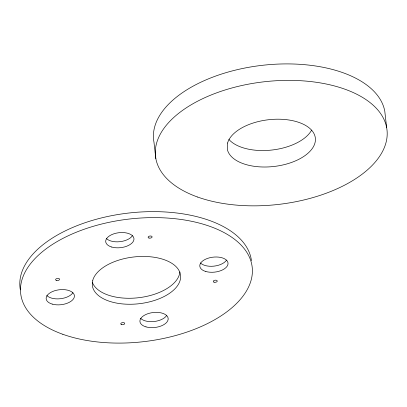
<?xml version="1.0" encoding="UTF-8"?>
<svg xmlns="http://www.w3.org/2000/svg" width="407" height="407" viewBox="0 0 407 407"><rect width="100%" height="100%" fill="white"/><g stroke="black" fill="none" stroke-linecap="round" stroke-linejoin="round"><path stroke-width="0.61" d="M386.65 127.615L384.773 111.157A116.499 61.737 -6.5 0 0 258.023 65.848A116.499 61.737 -6.5 0 0 153.963 142.14L155.84 158.598M311.62 130.128A44.399 23.53 -6.5 0 1 271.901 150.035A44.399 23.53 -6.5 0 1 228.876 139.423M166.672 315.486A14.209 7.53 -6.5 0 1 154.039 321.52A14.209 7.53 -6.5 0 1 140.573 318.289M226.536 260.114A14.209 7.53 -6.5 0 1 213.904 266.147A14.209 7.53 -6.5 0 1 200.437 262.917M132.463 235.663A14.209 7.53 -6.5 0 1 119.836 241.697A14.209 7.53 -6.5 0 1 106.364 238.466M20.35 289.86A116.499 61.737 -6.5 0 1 126.139 213.344A116.499 61.737 -6.5 0 1 251.45 260.704M179.894 271.947A44.399 23.53 -6.5 0 1 138.583 297.726A44.399 23.53 -6.5 0 1 92.262 282.107M72.909 292.709A14.209 7.53 -6.5 0 1 60.282 298.743A14.209 7.53 -6.5 0 1 46.81 295.513M92.771 280.275L92.496 286.467A44.399 23.53 -6.5 0 0 159.29 298.718A44.399 23.53 -6.5 0 0 161.065 258.715A44.399 23.53 -6.5 0 0 92.771 280.275M227.579 143.03L227.304 149.221A44.399 23.53 -6.5 0 0 294.093 161.472A44.399 23.53 -6.5 0 0 295.869 121.469A44.399 23.53 -6.5 0 0 227.579 143.03M197.665 197.054A116.499 61.737 -6.5 0 0 385.653 143.88A116.499 61.737 -6.5 0 0 230.413 88.39A116.499 61.737 -6.5 0 0 197.665 197.054M205.845 271.505A14.209 7.53 -6.5 0 0 228.001 264.107A14.209 7.53 -6.5 0 0 207.875 258.287A14.209 7.53 -6.5 0 0 205.845 271.505M145.986 326.877A14.209 7.53 -6.5 0 0 168.137 319.48A14.209 7.53 -6.5 0 0 148.011 313.655A14.209 7.53 -6.5 0 0 145.986 326.877M52.223 304.1A14.209 7.53 -6.5 0 0 74.374 296.703A14.209 7.53 -6.5 0 0 54.248 290.878A14.209 7.53 -6.5 0 0 52.223 304.1M111.777 247.054A14.209 7.53 -6.5 0 0 133.928 239.657A14.209 7.53 -6.5 0 0 113.802 233.832A14.209 7.53 -6.5 0 0 111.777 247.054M62.856 334.3A116.499 61.737 -6.5 0 0 250.849 281.125A116.499 61.737 -6.5 0 0 95.609 225.636A116.499 61.737 -6.5 0 0 62.856 334.3M56.654 280.484A1.999 1.058 -6.5 0 0 59.595 279.278A1.999 1.058 -6.5 0 0 56.563 278.642A1.999 1.058 -6.5 0 0 56.654 280.484M148.993 238.039A1.999 1.058 -6.5 0 0 152.106 236.996A1.999 1.058 -6.5 0 0 149.277 236.177A1.999 1.058 -6.5 0 0 148.993 238.039M214.021 282.168A1.999 1.058 -6.5 0 0 217.236 281.247A1.999 1.058 -6.5 0 0 214.56 280.306A1.999 1.058 -6.5 0 0 214.021 282.168M121.617 324.603A1.999 1.058 -6.5 0 0 124.73 323.56A1.999 1.058 -6.5 0 0 121.902 322.741A1.999 1.058 -6.5 0 0 121.617 324.603"/></g></svg>
